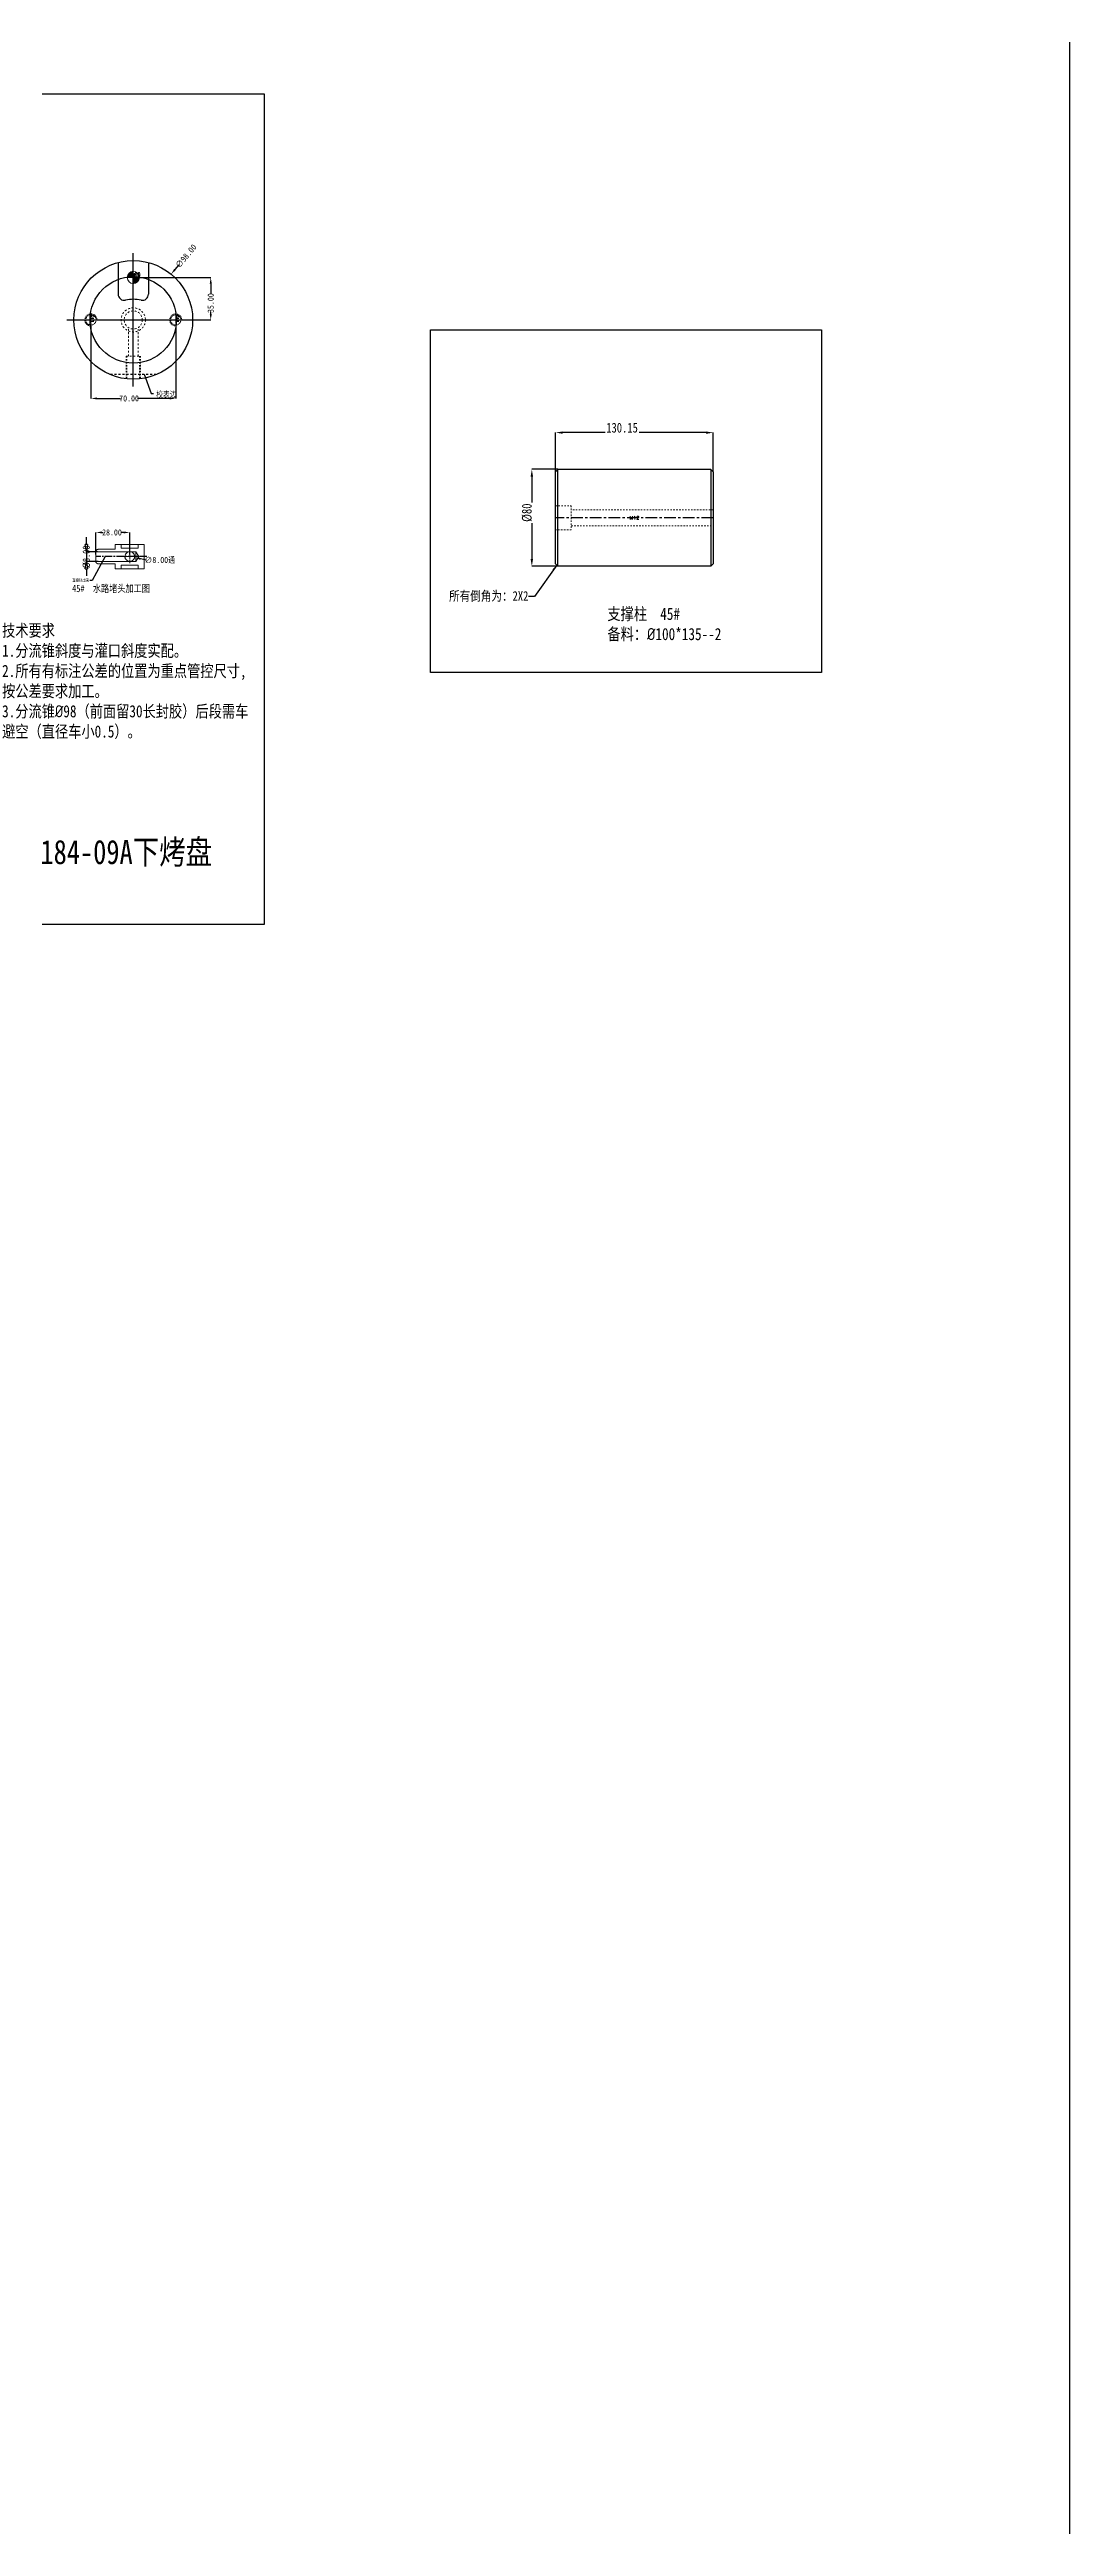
# Model space of a CAD drawing. Header units: millimetres. Extents: x 4797 to 6967, y -10922 to -3169.
# Drawn here: x 6125 to 6967, y -6816 to -4771 of the extents above; entities that cross this region are included whole.
import ezdxf
from ezdxf.enums import TextEntityAlignment as Align

# ---------------------------------------------------------------- set-up
doc = ezdxf.new("R2010")
doc.units = ezdxf.units.MM
doc.header["$LTSCALE"] = 16.335
doc.header["$PDMODE"] = 3
doc.header["$PDSIZE"] = 0.3125
for name, pattern in [('CENTER', [0.6, 0.375, -0.075, 0.075, -0.075]), ('HIDDEN', [0.2, 0.1, -0.1]), ('HIDDENX2', [0.75, 0.5, -0.25])]:
    doc.linetypes.add(name, pattern=pattern)
doc.layers.get('0').update_dxf_attribs({"linetype": 'CONTINUOUS'})
doc.layers.get('Defpoints').update_dxf_attribs({"linetype": 'CONTINUOUS'})
for name, color, linetype, lineweight in [('cool', 153, 'HIDDEN', 9), ('dim', 82, 'CONTINUOUS', 9), ('epin', 13, 'CONTINUOUS', 9), ('screw', 33, 'CONTINUOUS', 13), ('虚线', 6, 'HIDDENX2', 13)]:
    doc.layers.add(name, color=color, linetype=linetype, lineweight=lineweight)
doc.layers.add('DEFAULT_2', color=8, linetype='HIDDEN')
doc.styles.get("Standard").update_dxf_attribs({"font": 'txt', "width": 0.8})
doc.styles.add('TXT', font='txt.shx', dxfattribs={"bigfont": 'gbcbig.shx'})
doc.styles.add('TXT05', font='txt.shx', dxfattribs={"width": 0.5, "bigfont": 'gbcbig.shx'})
doc.dimstyles.new('ISO-25', dxfattribs={"dimtxt": 8, "dimasz": 6, "dimexe": 0, "dimexo": 0, "dimgap": 0, "dimtad": 1, "dimdsep": 46, "dimtxsty": 'Standard', "dimcen": 0, "dimclrd": 4, "dimclre": 4, "dimclrt": 6, "dimazin": 0, "dimtfac": 1, "dimtofl": 0, "dimtmove": 0, "dimatfit": 3, "dimfxl": 0, "dimarcsym": 0})
doc.dimstyles.get("Standard").update_dxf_attribs({"dimtxt": 0.15625, "dimasz": 0.1875, "dimexe": 0.125, "dimexo": 0.0625, "dimtad": 0, "dimtih": 1, "dimtoh": 1, "dimdsep": 46, "dimtxsty": 'Standard', "dimcen": 0.09, "dimadec": 0, "dimazin": 0, "dimtp": 0.01, "dimtm": 0.01, "dimtfac": 1, "dimtofl": 0, "dimtmove": 0, "dimatfit": 3, "dimfxl": 0, "dimtolj": 1, "dimarcsym": 0})
doc.dimstyles.new('STANDARD$0', dxfattribs={"dimscale": 2, "dimtxt": 3, "dimasz": 3, "dimexe": 1.25, "dimexo": 0.625, "dimgap": 0.5, "dimtad": 0, "dimdsep": 46, "dimlunit": 6, "dimtxsty": 'Standard', "dimblk": 'CLOSEDBLANK', "dimcen": 0, "dimclrt": 2, "dimazin": 2, "dimtfac": 2, "dimtmove": 1, "dimatfit": 3, "dimfxl": 0, "dimtolj": 1, "dimtzin": 0, "dimarcsym": 0})

# ---------------------------------------------------------------- blocks, each defined once
blk = doc.blocks.new('*D397')
at = {"color": 4, "lineweight": -2, "transparency": 16777216}
for p, q in [((6545.1, -5117.7), (6523.5, -5117.7)), ((6523.5, -5123.7), (6523.5, -5191.7)), ((6545.1, -5197.7), (6523.5, -5197.7))]:
    blk.add_line(p, q, dxfattribs=at)
at = {"color": 4, "transparency": 16777216}
for points in [[(6522.5, -5123.7), (6524.5, -5123.7), (6523.5, -5117.7)], [(6522.5, -5191.7), (6524.5, -5191.7), (6523.5, -5197.7)]]:
    blk.add_solid(points, dxfattribs=at)
at = {"layer": 'Defpoints', "color": 0, "transparency": 16777216}
for p in [(6545.1, -5117.7), (6523.5, -5197.7), (6545.1, -5197.7)]:
    blk.add_point(p, dxfattribs=at)
at = {"color": 6, "transparency": 16777216, "insert": (6519.5, -5153.5), "char_height": 8, "attachment_point": 5, "rotation": 90, "bg_fill": 3, "box_fill_scale": 1.1, "bg_fill_color": 256, "bg_fill_true_color": 13158600, "bg_fill_transparency": 0}
blk.add_mtext('%%c80', dxfattribs=at)
blk = doc.blocks.new('*D398')
at = {"color": 4, "lineweight": -2, "transparency": 16777216}
for p, q in [((6543.1, -5122.2), (6543.1, -5087.4)), ((6667.2, -5087.4), (6549.1, -5087.4)), ((6673.2, -5119.7), (6673.2, -5087.4))]:
    blk.add_line(p, q, dxfattribs=at)
at = {"color": 4, "transparency": 16777216}
for points in [[(6549.1, -5086.4), (6549.1, -5088.4), (6543.1, -5087.4)], [(6667.2, -5086.4), (6667.2, -5088.4), (6673.2, -5087.4)]]:
    blk.add_solid(points, dxfattribs=at)
at = {"layer": 'Defpoints', "color": 0, "transparency": 16777216}
for p in [(6543.1, -5087.4), (6543.1, -5122.2), (6673.2, -5119.7)]:
    blk.add_point(p, dxfattribs=at)
at = {"color": 6, "transparency": 16777216, "insert": (6598, -5083.4), "char_height": 8, "attachment_point": 5, "bg_fill": 3, "box_fill_scale": 1.1, "bg_fill_color": 256, "bg_fill_true_color": 13158600, "bg_fill_transparency": 0}
blk.add_mtext('130.15', dxfattribs=at)
blk = doc.blocks.new('screw_m10_g')
at = {"layer": 'screw', "color": 1, "linetype": 'CENTER', "ltscale": 0.310989}
for p, q in [((-5.5, 0), (5.5, 0)), ((0, -5.5), (0, 5.5))]:
    blk.add_line(p, q, dxfattribs=at)
at = {"layer": 'screw', "linetype": 'HIDDEN', "ltscale": 0.310989}
blk.add_circle((0, 0), 4.25, dxfattribs=at)
at = {"layer": 'screw', "color": 92, "linetype": 'HIDDEN', "ltscale": 0.310989}
blk.add_arc((0, 0), 5, 270, 180, dxfattribs=at)
at = {"layer": 'screw', "color": 6, "style": 'TXT'}
blk.add_text('M10', height=2, dxfattribs=at).set_placement((-1.7, -2.5))
blk = doc.blocks.new('*D317')
at = {"color": 4, "linetype": 'Continuous', "lineweight": -2, "transparency": 16777216}
for p, q in [((6159.5, -4997.4), (6159.5, -5059.2)), ((6229.5, -4997.6), (6229.5, -5059.2)), ((6164.5, -5059.2), (6184, -5059.2)), ((6224.5, -5059.2), (6198, -5059.2))]:
    blk.add_line(p, q, dxfattribs=at)
at = {"color": 4, "transparency": 16777216}
for points in [[(6164.5, -5058.4), (6164.5, -5060), (6159.5, -5059.2)], [(6224.5, -5058.4), (6224.5, -5060), (6229.5, -5059.2)]]:
    blk.add_solid(points, dxfattribs=at)
at = {"layer": 'Defpoints', "color": 0, "transparency": 16777216}
for p in [(6159.5, -4997.4), (6229.5, -4997.6), (6229.5, -5059.2)]:
    blk.add_point(p, dxfattribs=at)
at = {"color": 6, "transparency": 16777216, "insert": (6191, -5059.2), "char_height": 5, "attachment_point": 5}
blk.add_mtext('\\A1;70.00', dxfattribs=at)
blk = doc.blocks.new('*D406')
at = {"color": 4, "lineweight": -2, "transparency": 16777216}
blk.add_line((6205.5, -5192.7), (6200.4, -5191.6), dxfattribs=at)
at = {"color": 4, "transparency": 16777216}
blk.add_solid([(6200.6, -5190.8), (6200.2, -5192.4), (6195.5, -5190.5)], dxfattribs=at)
at = {"layer": 'Defpoints', "color": 0, "transparency": 16777216}
for p in [(6187.7, -5188.9), (6195.5, -5190.5)]:
    blk.add_point(p, dxfattribs=at)
at = {"color": 6, "transparency": 16777216, "insert": (6216.3, -5192.7), "char_height": 5, "attachment_point": 5}
blk.add_mtext('\\A1;∅8.00{\\fSimSun|b0|i0|c134|p2;通}', dxfattribs=at)
blk = doc.blocks.new('*D407')
at = {"color": 4, "lineweight": -2, "transparency": 16777216}
for p, q in [((6163.6, -5188), (6163.6, -5169.8)), ((6168.6, -5169.8), (6169.6, -5169.8)), ((6186.6, -5169.8), (6184.2, -5169.8)), ((6191.6, -5188), (6191.6, -5169.8))]:
    blk.add_line(p, q, dxfattribs=at)
at = {"color": 4, "transparency": 16777216}
for points in [[(6168.6, -5169), (6168.6, -5170.6), (6163.6, -5169.8)], [(6186.6, -5169), (6186.6, -5170.6), (6191.6, -5169.8)]]:
    blk.add_solid(points, dxfattribs=at)
at = {"layer": 'Defpoints', "color": 0, "transparency": 16777216}
for p in [(6163.6, -5169.8), (6163.6, -5188), (6191.6, -5188)]:
    blk.add_point(p, dxfattribs=at)
at = {"color": 6, "transparency": 16777216, "insert": (6176.9, -5169.8), "char_height": 5, "attachment_point": 5}
blk.add_mtext('\\A1;28.00', dxfattribs=at)
blk = doc.blocks.new('_ClosedBlank')
at = {"color": 0, "linetype": 'ByBlock', "lineweight": -2}
for p, q in [((-1, 0.17), (0, 0)), ((-1, 0.17), (-1, -0.17)), ((0, 0), (-1, -0.17))]:
    blk.add_line(p, q, dxfattribs=at)
blk = doc.blocks.new('*D320')
at = {"color": 6, "lineweight": -2, "transparency": 16777216}
for p, q in [((6155.8, -5179.7), (6155.8, -5173.7)), ((6165, -5185.7), (6155.8, -5185.7)), ((6155.8, -5185.7), (6155.8, -5193.7)), ((6165.4, -5193.7), (6155.8, -5193.7)), ((6155.8, -5199.7), (6155.8, -5205.7))]:
    blk.add_line(p, q, dxfattribs=at)
at = {"layer": 'Defpoints', "color": 0, "transparency": 16777216}
for p in [(6165, -5185.7), (6155.8, -5193.7), (6165.4, -5193.7)]:
    blk.add_point(p, dxfattribs=at)
at = {"color": 6, "lineweight": -2, "transparency": 16777216, "xscale": 6, "yscale": 6, "zscale": 6}
for p, rotation in [((6155.8, -5185.7), 270), ((6155.8, -5193.7), 90)]:
    blk.add_blockref('_ClosedBlank', p, dxfattribs=dict(at, rotation=rotation))
at = {"color": 4, "transparency": 16777216, "insert": (6155.8, -5190), "char_height": 6, "attachment_point": 5, "rotation": 90}
blk.add_mtext('\\A1;%%c8.00', dxfattribs=at)
blk = doc.blocks.new('*D411')
at = {"color": 4, "linetype": 'Continuous', "lineweight": -2, "transparency": 16777216}
for p, q in [((6198.9, -4959.4), (6258.4, -4959.4)), ((6258.4, -4964.4), (6258.4, -4973.1)), ((6258.4, -4989.4), (6258.4, -4987.8)), ((6214.6, -4994.4), (6258.4, -4994.4))]:
    blk.add_line(p, q, dxfattribs=at)
at = {"color": 4, "transparency": 16777216}
for points in [[(6257.6, -4964.4), (6259.3, -4964.4), (6258.4, -4959.4)], [(6257.6, -4989.4), (6259.3, -4989.4), (6258.4, -4994.4)]]:
    blk.add_solid(points, dxfattribs=at)
at = {"layer": 'Defpoints', "color": 0, "transparency": 16777216}
for p in [(6198.9, -4959.4), (6214.6, -4994.4), (6258.4, -4994.4)]:
    blk.add_point(p, dxfattribs=at)
at = {"color": 6, "transparency": 16777216, "insert": (6258.4, -4980.5), "char_height": 5, "attachment_point": 5, "rotation": 90}
blk.add_mtext('\\A1;35.00', dxfattribs=at)
blk = doc.blocks.new('epin_ejp_10')
at = {"layer": 'epin'}
h = blk.add_hatch(dxfattribs=at)
h.set_pattern_fill('_ANSI31', color=123, scale=0.25, angle=90, style=0)
h.set_pattern_definition([(135, (-3501.19435, 375.4519), (-0.561266, -0.561266), [])])
h.paths.add_polyline_path([(0, 5, 0.414214), (-5, 0), (0, 0)])
h.paths.add_polyline_path([(5, 0), (0, 0), (0, -5, 0.414214)])
at = {"layer": 'epin', "color": 1, "linetype": 'CENTER', "ltscale": 0.310989}
for p, q in [((-5.5, 0), (5.5, 0)), ((0, -5.5), (0, 5.5))]:
    blk.add_line(p, q, dxfattribs=at)
at = {"layer": 'epin'}
blk.add_circle((0, 0), 5, dxfattribs=at)
at = {"layer": 'epin', "color": 6, "style": 'TXT05', "width": 0.5}
blk.add_text('%%c10', height=3.5, dxfattribs=at).set_placement((0.2, 0.5))
blk = doc.blocks.new('*D422')
at = {"color": 4, "linetype": 'Continuous', "lineweight": -2, "transparency": 16777216}
blk.add_line((6232.1, -4948.9), (6228.9, -4952.8), dxfattribs=at)
at = {"color": 4, "transparency": 16777216}
blk.add_solid([(6228.3, -4952.2), (6229.6, -4953.3), (6225.7, -4956.6)], dxfattribs=at)
at = {"layer": 'Defpoints', "color": 0, "transparency": 16777216}
for p in [(6225.7, -4956.6), (6163.3, -5032.1)]:
    blk.add_point(p, dxfattribs=at)
at = {"color": 6, "transparency": 16777216, "insert": (6238, -4941.7), "char_height": 5, "attachment_point": 5, "rotation": 50.4115}
blk.add_mtext('\\A1;∅98.00', dxfattribs=at)

msp = doc.modelspace()

# ---------------------------------------------------------------- linework, layer by layer
at = {"color": 1, "linetype": 'CENTER', "ltscale": 50.8}
for p, q in [((6194.495, -5049.384), (6194.495, -4939.384)), ((6139.495, -4994.384), (6249.495, -4994.384))]:
    msp.add_line(p, q, dxfattribs=at)
at = {"color": 3}
for p, q in [((6181.995, -4947.523), (6181.995, -4973.197)), ((6206.995, -4947.523), (6206.995, -4973.197))]:
    msp.add_line(p, q, dxfattribs=at)
at = {"color": 7, "linetype": 'Continuous'}
for p, q in [((6543.084, -5119.727), (6545.084, -5117.727)), ((6543.084, -5195.727), (6543.084, -5119.727)), ((6545.084, -5197.727), (6545.084, -5117.727)), ((6671.234, -5117.727), (6545.084, -5117.727)), ((6671.234, -5117.727), (6671.234, -5197.727)), ((6673.234, -5119.727), (6671.234, -5117.727)), ((6673.234, -5119.727), (6673.234, -5195.727)), ((6543.084, -5195.727), (6545.084, -5197.727)), ((6671.234, -5197.727), (6545.084, -5197.727)), ((6673.234, -5195.727), (6671.234, -5197.727))]:
    msp.add_line(p, q, dxfattribs=at)
at = {"color": 1, "linetype": 'CENTER', "ltscale": 0.970285}
msp.add_line((6205.6, -5189.71), (6163.6, -5189.71), dxfattribs=at)
at = {"ltscale": 0.5}
msp.add_lwpolyline([(5420.793, -4807.703), (6302.482, -4807.703), (6302.482, -5493.416), (5420.793, -5493.416)], close=True, dxfattribs=at)
for radius in [49, 35.7]:
    msp.add_circle((6194.495, -4994.384), radius)
at = {"color": 3}
for centre, radius, start, end in [((6186.995, -4973.197), 5, 180, 282.373625), ((6194.495, -5007.384), 30, 77.626375, 102.373625), ((6201.995, -4973.197), 5, 257.626375, 0)]:
    msp.add_arc(centre, radius, start, end, dxfattribs=at)
at = {"layer": 'cool', "ltscale": 0.932966}
for p, q in [((6190.495, -5024.384), (6190.495, -5001.884)), ((6198.495, -5024.384), (6198.495, -5001.884)), ((6188.495, -5024.384), (6200.495, -5024.384))]:
    msp.add_line(p, q, dxfattribs=at)
at = {"layer": 'cool', "color": 1, "linetype": 'CENTER', "ltscale": 0.621977}
msp.add_line((6194.495, -5034.384), (6194.495, -5001.884), dxfattribs=at)
at = {"layer": 'cool', "ltscale": 0.932966}
for radius in [10, 7.5]:
    msp.add_circle((6194.495, -4994.384), radius, dxfattribs=at)
at = {"layer": 'DEFAULT_2', "color": 8, "linetype": 'HIDDEN'}
msp.add_line((6175.754, -5039.117), (6213.237, -5039.117), dxfattribs=at)
at = {"layer": 'screw', "color": 92, "linetype": 'HIDDEN', "ltscale": 0.746373}
for p, q in [((6188.495, -5042.512), (6188.495, -5024.384)), ((6200.495, -5042.512), (6200.495, -5024.384))]:
    msp.add_line(p, q, dxfattribs=at)
at = {"layer": 'screw', "linetype": 'HIDDEN', "ltscale": 0.746373}
for p, q in [((6189.245, -5042.599), (6189.245, -5024.384)), ((6199.745, -5042.599), (6199.745, -5024.384))]:
    msp.add_line(p, q, dxfattribs=at)
at = {"layer": 'screw', "color": 8, "linetype": 'HIDDEN', "ltscale": 0.746373}
for p, q in [((6556.084, -5147.727), (6556.084, -5167.727)), ((6673.234, -5151.227), (6556.084, -5151.227)), ((6556.084, -5164.227), (6673.234, -5164.227))]:
    msp.add_line(p, q, dxfattribs=at)
at = {"layer": '虚线', "ltscale": 10}
for p, q in [((6163.6, -5185.71), (6196.725, -5185.71)), ((6163.6, -5193.71), (6163.6, -5185.71)), ((6179.6, -5183.71), (6165.6, -5183.71)), ((6179.6, -5179.71), (6179.6, -5183.71)), ((6203.6, -5179.71), (6179.6, -5179.71)), ((6184.6, -5179.71), (6184.6, -5182.71)), ((6198.6, -5182.71), (6184.6, -5182.71)), ((6199.022, -5189.692), (6196.702, -5193.71)), ((6196.723, -5185.71), (6196.705, -5193.706)), ((6199.022, -5189.692), (6196.723, -5185.71)), ((6198.6, -5179.71), (6198.6, -5182.71)), ((6203.6, -5179.71), (6203.6, -5199.71)), ((6163.6, -5193.71), (6196.702, -5193.71)), ((6179.6, -5195.71), (6165.6, -5195.71)), ((6179.6, -5199.71), (6179.6, -5195.71)), ((6203.6, -5199.71), (6179.6, -5199.71)), ((6184.6, -5199.71), (6184.6, -5196.71)), ((6198.6, -5196.71), (6184.6, -5196.71)), ((6198.6, -5199.71), (6198.6, -5196.71))]:
    msp.add_line(p, q, dxfattribs=at)
at = {"layer": '虚线', "color": 1, "linetype": 'CENTER', "ltscale": 0.310989}
for p, q in [((6186.1, -5189.71), (6197.1, -5189.71)), ((6191.6, -5195.21), (6191.6, -5184.21))]:
    msp.add_line(p, q, dxfattribs=at)
at = {"layer": '虚线', "ltscale": 10}
msp.add_circle((6191.6, -5189.71), 4, dxfattribs=at)
for centre, start, end in [((6165.6, -5185.71), 90, 180), ((6165.6, -5193.71), 180, 270)]:
    msp.add_arc(centre, 2, start, end, dxfattribs=at)

# ---------------------------------------------------------------- block references
at = {"layer": 'epin'}
msp.add_blockref('epin_ejp_10', (6194.495, -4959.384), dxfattribs=at)
at = {"layer": 'screw', "color": 4, "rotation": 90}
for p in [(6159.495, -4994.384), (6229.495, -4994.384)]:
    msp.add_blockref('screw_m10_g', p, dxfattribs=at)

# ---------------------------------------------------------------- texts
at = {"attachment_point": 1}
for s, insert, char_height, width in [('{\\fSimSun|b0|i0|c134|p2;45#  水路堵头加工图}', (6143.991, -5213.025), 6, 71.53055), ('{\\fSimSun|b0|i0|c134|p2;支撑柱}  45#\\P{\\fSimSun|b0|i0|c134|p2;备料：\\fISOCPEUR|b0|i0|c0|p34;%%C\\fSimSun|b0|i0|c0|p2;1\\fSimSun|b0|i0|c134|p2;0\\fSimSun|b0|i0|c0|p2;0*\\fSimSun|b0|i0|c134|p2;135\\fSimSun|b0|i0|c0|p2;--\\fSimSun|b0|i0|c134|p2;2}', (6585.881, -5231.981), 10, 197.50346), ('{\\fSimSun|b0|i0|c134|p2;技术要求\\P1.分流锥斜度与灌口斜度实配。\\P2.所有有标注公差的位置为重点管控尺寸,按公差要求加工。\\P3.分流锥\\fISOCPEUR|b0|i0|c0|p34;%%C\\fSimSun|b0|i0|c134|p2;98（前面留30长封胶）后段需车避空（直径车小0.5）。}', (6086.185, -5245.698), 10, 209.44801), ('{\\fSimSun|b0|i0|c134|p2;\\C2;\\P\\C256;灌口分流锥--CH184-09A下烤盘\\P\\H0.9993x;\\P\\H0.75x;\\P      \\P      }', (5965.173, -5390.161), 20, 564.27245)]:
    msp.add_mtext(s, dxfattribs=dict(at, insert=insert, char_height=char_height, width=width))
at = {"layer": 'dim', "color": 4, "insert": (6213.429, -5056.123), "char_height": 5, "attachment_point": 4}
msp.add_mtext('\\A1;{\\fSimSun|b0|i0|c134|p2;校表边}', dxfattribs=at)
at = {"layer": 'dim', "insert": (6158.058, -5209.391), "char_height": 2.5, "attachment_point": 6}
msp.add_mtext('\\A1;{\\fSimSun|b0|i0|c134|p2;直接钻出来}', dxfattribs=at)
at = {"layer": 'dim', "color": 6, "insert": (6520.642, -5222.697), "char_height": 8, "attachment_point": 6}
msp.add_mtext('\\A1;{\\fSimSun|b0|i0|c134|p2;所有倒角为：2X2}', dxfattribs=at)
at = {"layer": 'screw', "color": 6, "linetype": 'HIDDEN', "ltscale": 0.746373, "style": 'TXT'}
msp.add_text('M12', height=3, dxfattribs=at).set_placement((6608.159, -5157.727), align=Align.MIDDLE)

# ---------------------------------------------------------------- dimensions: what is measured, and where the dimension line sits
dim = msp.add_diameter_dim_2p(p1=(6163.269, -5032.146), p2=(6225.722, -4956.623), dimstyle='Standard', override={"dimtxt": 5, "dimasz": 5, "dimexe": 0, "dimexo": 0, "dimgap": 0, "dimtih": 0, "dimtoh": 0, "dimzin": 0, "dimcen": 0, "dimclrd": 4, "dimclre": 4, "dimclrt": 6, "dimadec": 2, "dimtp": 0, "dimtm": 0, "dimfxl": 1.25, "dimtfillclr": 6, "dimtzin": 0, "dimarcsym": 1})
dim.commit()
dim.dimension.update_dxf_attribs({"geometry": '*D422', "text_midpoint": (6238.042, -4941.724)})
for base, p1, p2, angle, picture, middle in [((6258.432, -4994.384), (6198.895, -4959.384), (6214.644, -4994.384), 90, '*D411', (6258.432, -4980.455)), ((6229.495, -5059.194), (6159.495, -4997.384), (6229.495, -4997.635), 180, '*D317', (6190.957, -5059.194))]:
    dim = msp.add_linear_dim(base=base, p1=p1, p2=p2, angle=angle, dimstyle='STANDARD$0', override={"dimscale": 1, "dimtxt": 5, "dimasz": 5, "dimexe": 0, "dimexo": 0, "dimgap": 0, "dimzin": 0, "dimlunit": 2, "dimclrd": 4, "dimclre": 4, "dimclrt": 6, "dimazin": 0, "dimtfac": 1, "dimtofl": 0, "dimtmove": 0, "dimfxl": 1.25, "dimtfillclr": 6, "dimarcsym": 1})
    dim.commit()
    dim.dimension.update_dxf_attribs({"geometry": picture, "text_midpoint": middle, "dimtype": 160})
dim = msp.add_linear_dim(base=(6163.6, -5169.79), p1=(6191.6, -5187.992), p2=(6163.6, -5187.992), dimstyle='STANDARD$0', override={"dimscale": 1, "dimtxt": 5, "dimasz": 5, "dimexe": 0, "dimexo": 0, "dimgap": 0, "dimtih": 1, "dimtoh": 1, "dimzin": 0, "dimlunit": 2, "dimclrd": 4, "dimclre": 4, "dimclrt": 6, "dimazin": 0, "dimtp": 0.01, "dimtm": 0.01, "dimtfac": 1, "dimtofl": 0, "dimtmove": 0, "dimfxl": 1.25})
dim.commit()
dim.dimension.update_dxf_attribs({"geometry": '*D407', "text_midpoint": (6176.907, -5169.79), "dimtype": 160})
dim = msp.add_linear_dim(base=(6155.784, -5193.71), p1=(6164.997, -5185.71), p2=(6165.422, -5193.71), angle=90, text='%%c<>', dimstyle='STANDARD$0', override={"dimtxt": 3, "dimexe": 0, "dimexo": 0, "dimgap": 0, "dimzin": 0, "dimclrd": 6, "dimclre": 6, "dimclrt": 4})
dim.commit()
dim.dimension.update_dxf_attribs({"geometry": '*D320', "text_midpoint": (6155.784, -5190.025), "dimtype": 160})
dim = msp.add_diameter_dim_2p(p1=(6187.687, -5188.88), p2=(6195.513, -5190.54), text='<>{\\fSimSun|b0|i0|c134|p2;通}', dimstyle='Standard', override={"dimtxt": 5, "dimasz": 5, "dimexe": 0, "dimexo": 0, "dimgap": 0, "dimzin": 0, "dimcen": 0, "dimclrd": 4, "dimclre": 4, "dimclrt": 6, "dimadec": 2, "dimfxl": 1.25, "dimtzin": 0})
dim.commit()
dim.dimension.update_dxf_attribs({"geometry": '*D406', "text_midpoint": (6205.524, -5192.663), "dimtype": 163})

# ---------------------------------------------------------------- leaders
at = {"layer": 'dim', "annotation_type": 0, "has_hookline": 1}
for points, override, hookline_direction, text_width in [([(6203.404, -5039.117), (6209.282, -5055.003), (6211.282, -5055.003)], {"dimtxt": 2.5, "dimasz": 2, "dimexe": 0, "dimexo": 0, "dimgap": 0, "dimtih": 0, "dimtoh": 0, "dimzin": 0, "dimcen": 0, "dimclrd": 6, "dimclre": 6, "dimclrt": 4, "dimadec": 2, "dimtp": 0, "dimtm": 0, "dimtzin": 0}, 0, 16.715), ([(6171.356, -5189.71), (6160.558, -5209.391), (6158.558, -5209.391)], {"dimtxt": 2.5, "dimasz": 2, "dimexe": 0, "dimexo": 0, "dimgap": 0.49975, "dimtad": 0, "dimzin": 0, "dimcen": 2.673, "dimadec": 2, "dimtol": 0, "dimtzin": 0}, 1, 14.045)]:
    msp.add_leader(points, dimstyle='Standard', override=override, dxfattribs=dict(at, hookline_direction=hookline_direction, text_width=text_width))

# ---------------------------------------------------------------- next in the draw order: dimensions: what is measured, and where the dimension line sits
dim = msp.add_linear_dim(base=(6523.47, -5197.727), p1=(6545.084, -5117.727), p2=(6545.084, -5197.727), angle=90, text='%%c<>', dimstyle='ISO-25')
dim.commit()
dim.dimension.update_dxf_attribs({"geometry": '*D397', "text_midpoint": (6523.47, -5153.505), "dimtype": 160})

# ---------------------------------------------------------------- next in the draw order: linework, layer by layer
at = {"color": 1, "linetype": 'CENTER', "ltscale": 1.569249}
msp.add_line((6673.234, -5157.727), (6543.084, -5157.727), dxfattribs=at)
at = {"layer": 'screw', "color": 8, "linetype": 'HIDDEN', "ltscale": 0.746373}
for p, q in [((6543.084, -5147.727), (6556.084, -5147.727)), ((6556.084, -5167.727), (6543.084, -5167.727))]:
    msp.add_line(p, q, dxfattribs=at)

# ---------------------------------------------------------------- next in the draw order: dimensions: what is measured, and where the dimension line sits
dim = msp.add_linear_dim(base=(6543.084, -5087.394), p1=(6673.234, -5119.727), p2=(6543.084, -5122.204), dimstyle='ISO-25')
dim.commit()
dim.dimension.update_dxf_attribs({"geometry": '*D398', "text_midpoint": (6598.005, -5087.394), "dimtype": 160})

# ---------------------------------------------------------------- next in the draw order: leaders
at = {"layer": 'dim', "annotation_type": 0, "has_hookline": 1, "hookline_direction": 1, "text_width": 67.718}
msp.add_leader([(6544.084, -5196.727), (6525.642, -5222.697), (6520.642, -5222.697)], dimstyle='Standard', override={"dimtxt": 2.5, "dimasz": 5, "dimexe": 0, "dimexo": 0, "dimgap": 0, "dimtad": 0, "dimzin": 0, "dimcen": 0, "dimclrd": 4, "dimclre": 4, "dimclrt": 6, "dimadec": 2, "dimtol": 0, "dimfxl": 1.25, "dimtzin": 0}, dxfattribs=at)

# ---------------------------------------------------------------- next in the draw order: linework, layer by layer
for points in [[(4797.07, -3168.686), (6967.359, -3168.686), (6967.359, -10921.762), (4797.07, -10921.762)], [(6439.736, -5002.606), (6762.637, -5002.606), (6762.637, -5285.414), (6439.736, -5285.414)]]:
    msp.add_lwpolyline(points, close=True)

doc.saveas('drawing.dxf')
